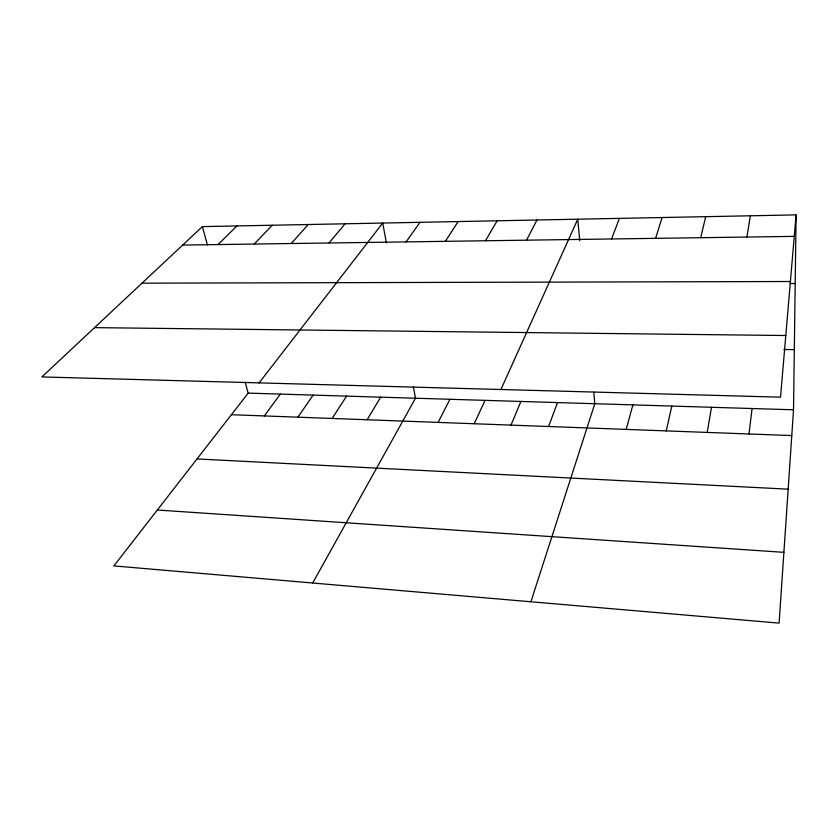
<?xml version="1.0" encoding="UTF-8"?>
<svg xmlns="http://www.w3.org/2000/svg" width="838" height="838" viewBox="0 0 838 838"><rect width="100%" height="100%" fill="white"/><g stroke="black" fill="none" stroke-linecap="round" stroke-linejoin="round"><path stroke-width="1.26" d="M245.167 382.149L248.184 393.116L113.874 565.912L779.11 623.116L793.523 409.792L796.1 214.884L202.377 226.616L41.9 376.932L780.524 397.17L796.1 214.884M749.015 433.979L752.084 408.525M746.909 237.039L750.366 215.785M707.178 432.418L711.514 407.278M666.252 430.9L671.793 406.063M700.704 237.699L705.701 216.665M626.196 429.402L632.9 404.88M655.609 238.338L662.072 217.534M530.904 601.768L594.802 403.717L593.744 392.205M548.607 426.521L557.49 402.575M611.562 238.966L619.429 218.372M511.012 425.117L520.911 401.454M500.915 389.513L577.749 219.2L579.739 240.705M474.193 423.745L485.076 400.365M438.127 422.404L449.943 399.286M526.536 240.181L537.001 220.006M312.71 583.007L415.491 398.228L413.344 386.737M485.474 240.757L497.144 220.792M367.096 419.754L380.693 397.17M332.141 418.455L346.586 396.123M445.334 241.334L458.166 221.567M297.888 417.177L313.15 395.107M406.084 241.889L420.027 222.321M264.316 415.931L280.353 394.101M259.089 382.882L382.704 223.055L386.423 242.968M329.041 242.989L345.067 223.798M291.236 243.523L308.237 224.532M254.249 244.057L272.203 225.244M218.079 244.57L236.924 225.935M182.674 245.073L794.267 236.368M141.999 283.171L790.402 281.505M789.993 283.537L795.189 283.527M94.526 327.637L785.793 335.525M783.949 349.498L794.319 349.656M248.184 393.116L793.523 409.792M231.403 414.705L791.784 435.571M197.024 458.941L788.16 489.172M157.334 510.007L783.897 552.336M202.377 226.616L207.447 245.031"/></g></svg>
